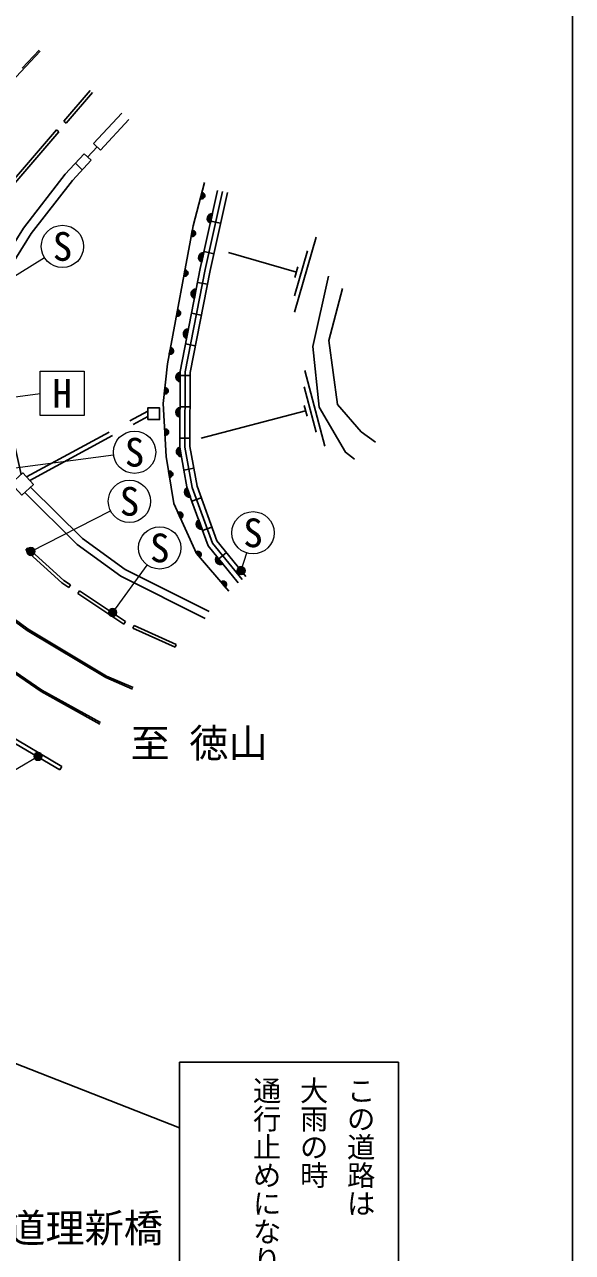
# Model space of a CAD drawing. Units: millimetres at full size, sheet at 1:1000; details may follow other scales. Extents: x 40000 to 680000, y 20000 to 380000.
# Drawn here: x 544064 to 579000, y 260805 to 339211 of the extents above; entities that cross this region are included whole.
import ezdxf
from ezdxf.enums import TextEntityAlignment as Align

# ---------------------------------------------------------------- set-up
doc = ezdxf.new("R2010")
doc.units = ezdxf.units.MM
doc.header["$LTSCALE"] = 1000
doc.linetypes.add('DASHED', pattern=[7.5, 6, -1.5])
for name, color, linetype, lineweight in [('M-BGD', 7, 'Continuous', 25), ('M-STR-HTXT', 7, 'Continuous', 13), ('M-STR-STRC', 7, 'Continuous', 25), ('M-TTL-BAND', 7, 'Continuous', 25)]:
    doc.layers.add(name, color=color, linetype=linetype, lineweight=lineweight)
doc.layers.add('M-BMK-HTXT', color=7, linetype='Continuous')
doc.styles.add('@ＭＳ ゴシック', font='')
doc.styles.add('ＭＳ ゴシック', font='')
doc.styles.get('@ＭＳ ゴシック').set_extended_font_data('@MS Gothic')
doc.styles.get('ＭＳ ゴシック').set_extended_font_data('MS Gothic')

msp = doc.modelspace()

# ---------------------------------------------------------------- hatches: boundary and pattern name
at = {"layer": 'M-BGD'}
for points in [[(555374, 328490, -0.4608), (555550, 328235, -0.4608), (555272, 328101)], [(556047, 327143), (555911, 326532, -0.84072)], [(554759, 326077, -0.4608), (554954, 325837, -0.4608), (554686, 325682)], [(555493, 324654), (555357, 324043, -0.84072)], [(554289, 323546, -0.4608), (554484, 323306, -0.4608), (554216, 323151)], [(555012, 322335), (554891, 321721, -0.84072)], [(553816, 320994, -0.4608), (554010, 320753, -0.4608), (553742, 320599)], [(554510, 319779), (554390, 319165, -0.84072)], [(553367, 318575, -0.4608), (553561, 318334, -0.4608), (553293, 318180)], [(553977, 317014), (553976, 316389, -0.84072)], [(553016, 316024, -0.4608), (553228, 315799, -0.4608), (552974, 315624)], [(553972, 314765), (553971, 314139, -0.84072)], [(552998, 313384, -0.4608), (553244, 313196, -0.4608), (553020, 312983)], [(553962, 312232), (554073, 311616, -0.84072)], [(553244, 310692, -0.4608), (553508, 310531, -0.4608), (553308, 310295)], [(554422, 309627), (554636, 309038, -0.84072)], [(553842, 308044, -0.4608), (554139, 307959, -0.4608), (554008, 307679)], [(555166, 307582), (555379, 306994, -0.84072)], [(554970, 305504, -0.4608), (555279, 305503, -0.4608), (555230, 305198)], [(556318, 305254), (556713, 304768, -0.84072)], [(556590, 303599, -0.4608), (556899, 303599, -0.4608), (556850, 303293)]]:
    msp.add_hatch(color=256, dxfattribs=at).paths.add_polyline_path(points)
at = {"layer": 'M-STR-STRC'}
for points in [[(544703, 305485, -1), (544229, 305644, -0.41421), (544545, 305802, -0.41421)], [(558097, 304458, -0.41421), (557988, 304122, -0.41421), (557652, 304230, -1)], [(549930, 301703, -0.41421), (549720, 301419, -0.41421), (549436, 301630, -1)], [(544679, 292543, -1), (545162, 292415, -0.41421), (544856, 292237, -0.41421)]]:
    msp.add_hatch(color=256, dxfattribs=at).paths.add_polyline_path(points)

# ---------------------------------------------------------------- linework, layer by layer
at = {"layer": 'M-BGD'}
for p, q in [((548235, 334998), (546571, 333052)), ((548387, 334868), (546723, 332922)), ((548462, 331606), (550267, 333561)), ((546090, 332489), (543027, 328909)), ((546090, 332489), (546242, 332359)), ((546571, 333052), (546723, 332922)), ((548903, 331199), (550708, 333154)), ((546242, 332359), (543179, 328779)), ((547860, 330954), (548301, 330547)), ((548081, 330750), (548682, 331402)), ((548462, 331606), (548903, 331199)), ((547304, 330351), (547744, 329944)), ((555374, 328490), (555272, 328101)), ((555911, 326532), (556047, 327143)), ((555941, 326665), (556564, 326527)), ((554759, 326077), (554686, 325682)), ((561285, 320837), (562664, 325643)), ((555357, 324043), (555493, 324654)), ((555506, 324713), (556129, 324574)), ((561398, 323406), (557069, 324648)), ((561272, 321881), (562100, 324765)), ((554289, 323546), (554216, 323151)), ((561301, 323070), (561494, 323742)), ((554891, 321721), (555012, 322335)), ((555093, 322748), (555719, 322625)), ((553816, 320994), (553742, 320599)), ((554708, 320786), (555334, 320663)), ((554390, 319165), (554510, 319779)), ((553367, 318575), (553293, 318180)), ((554323, 318823), (554949, 318700)), ((553976, 316389), (553977, 317014)), ((553976, 316795), (554615, 316794)), ((563203, 312286), (561931, 317122)), ((553016, 316024), (552974, 315624)), ((562658, 313177), (561895, 316078)), ((553971, 314139), (553972, 314765)), ((553972, 314795), (554610, 314794)), ((561987, 314551), (555318, 312798)), ((562076, 314213), (561898, 314890)), ((552998, 313384), (553020, 312983)), ((554073, 311616), (553962, 312232)), ((553968, 312795), (554606, 312794)), ((553244, 310692), (553308, 310295)), ((554228, 310761), (554856, 310874)), ((554636, 309038), (554422, 309627)), ((554731, 308777), (555331, 308995)), ((553842, 308044), (554008, 307679)), ((555379, 306994), (555166, 307582)), ((555415, 306897), (556015, 307115)), ((544279, 305793), (544145, 305645)), ((554970, 305504), (555230, 305198)), ((556713, 304768), (556318, 305254)), ((556448, 305094), (556943, 305496)), ((546988, 303438), (546877, 303272)), ((556590, 303599), (556850, 303293)), ((547568, 303050), (547456, 302884)), ((547456, 302884), (550393, 300918)), ((550393, 300918), (550506, 301087)), ((550962, 300662), (551044, 300845)), ((550962, 300662), (553657, 299450)), ((551044, 300845), (553739, 299633)), ((553657, 299450), (553739, 299633)), ((542794, 293687), (546303, 291620)), ((542927, 293912), (546435, 291844)), ((546303, 291620), (546435, 291844))]:
    msp.add_line(p, q, dxfattribs=at)
at = {"layer": 'M-BGD', "linetype": 'DASHED'}
for p, q in [((544181, 310328), (551918, 314533)), ((544392, 310101), (551918, 314192))]:
    msp.add_line(p, q, dxfattribs=at)
for points in [[(543325, 310003), (541067, 320245), (541769, 322644), (543988, 326211), (546657, 329650), (547860, 330954)], [(543835, 310478), (541686, 320224), (542322, 322396), (544481, 325868), (547115, 329262), (548301, 330547)], [(544078, 309338), (547427, 306002), (550210, 303985), (555627, 301266)], [(544444, 309679), (547752, 306384), (550470, 304413), (555852, 301713)]]:
    msp.add_lwpolyline(points, dxfattribs=at)
at = {"layer": 'M-BGD'}
for points in [[(557080, 303023), (555024, 305439), (553577, 308628), (553095, 311620), (552909, 315014), (553177, 317553), (554810, 326351), (555542, 329124)], [(557685, 303571), (555765, 305935), (554442, 309572), (553967, 312208), (553977, 317061), (555266, 323633), (556375, 328618)], [(557933, 303773), (556046, 306095), (554751, 309655), (554286, 312236), (554296, 317030), (555579, 323568), (556686, 328548)], [(558181, 303974), (556328, 306254), (555061, 309738), (554605, 312264), (554615, 316999), (555891, 323502), (556998, 328479)], [(563438, 323134), (562436, 318646), (562857, 314780), (564519, 311900), (565096, 311464)], [(566446, 312550), (565538, 313196), (564019, 314955), (563470, 319030), (564343, 322359)], [(544279, 305793), (546563, 303722), (546988, 303438)], [(544145, 305645), (546439, 303564), (546877, 303272)], [(547568, 303050), (550490, 301094), (550506, 301087)]]:
    msp.add_lwpolyline(points, dxfattribs=at)
for points in [[(551918, 313987), (552668, 313987), (552668, 314737), (551918, 314737)], [(543214, 309900), (543895, 309168), (544627, 309849), (543946, 310581)]]:
    msp.add_lwpolyline(points, close=True, dxfattribs=at)
for centre, radius, start, end in [((555354, 328287), 203, 246.25043, 84.17382), ((556032, 326826), 318, 87.35107, 247.5688), ((554754, 325874), 203, 250.52391, 88.4473), ((555479, 324337), 318, 87.35107, 247.5688), ((554284, 323343), 203, 250.52391, 88.4473), ((555005, 322018), 318, 88.79176, 249.0095), ((553810, 320790), 203, 250.52391, 88.4473), ((554503, 319462), 318, 88.79176, 249.0095), ((553361, 318371), 203, 250.52391, 88.4473), ((554031, 316701), 318, 99.77012, 259.98785), ((553026, 315820), 203, 255.0194, 92.94278), ((554026, 314452), 318, 99.77012, 259.98785), ((553041, 313185), 203, 264.16326, 102.08665), ((554072, 311934), 318, 110.11632, 270.33405), ((553308, 310498), 203, 270.20205, 108.12544), ((554580, 309351), 318, 119.87387, 280.0916), ((553954, 307875), 203, 285.4492, 123.37258), ((555324, 307307), 318, 119.87387, 280.0916), ((555124, 305371), 203, 301.42919, 139.35258), ((556558, 305045), 318, 138.99047, 299.2082), ((556744, 303467), 203, 301.42919, 139.35258)]:
    msp.add_arc(centre, radius, start, end, dxfattribs=at)
at = {"layer": 'M-STR-HTXT'}
for p, q in [((538061, 319870), (545329, 324336)), ((538340, 314772), (545059, 315662)), ((540078, 310473), (549736, 311727)), ((544466, 305565), (549550, 308154)), ((557875, 304344), (558227, 305469)), ((549683, 301667), (551888, 304701)), ((544920, 292479), (538972, 288960))]:
    msp.add_line(p, q, dxfattribs=at)
msp.add_lwpolyline([(545059, 317068), (547872, 317068), (547872, 314256), (545059, 314256)], close=True, dxfattribs=at)
for centre in [(546479, 325043), (551074, 311901), (550753, 308767), (558631, 306757), (552682, 305793)]:
    msp.add_circle(centre, 1350, dxfattribs=at)
at = {"layer": 'M-STR-STRC'}
for p, q in [((532992, 324669), (545067, 337517)), ((543903, 336425), (544994, 337586)), ((503024, 288754), (553945, 268762))]:
    msp.add_line(p, q, dxfattribs=at)
for points in [[(538514, 304717), (544233, 300512), (549244, 297516), (550944, 296782)], [(538588, 304787), (544288, 300596), (549290, 297606), (550984, 296874)], [(548905, 294634), (545166, 296701), (535150, 303591)], [(548857, 294547), (545113, 296616), (535459, 303257)]]:
    msp.add_lwpolyline(points, dxfattribs=at)
msp.add_lwpolyline([(553945, 272952), (567904, 272952), (567904, 248495), (553945, 248495)], close=True, dxfattribs=at)
for centre in [(544466, 305565), (557875, 304344), (549683, 301667), (544920, 292479)]:
    msp.add_circle(centre, 250, dxfattribs=at)
at = {"layer": 'M-TTL-BAND'}
msp.add_line((579000, 20000), (579000, 370000), dxfattribs=at)

# ---------------------------------------------------------------- texts
at = {"layer": 'M-BMK-HTXT', "style": 'ＭＳ ゴシック'}
msp.add_text('至 徳地', height=1833, rotation=42.935, dxfattribs=at).set_placement((541197, 337309), align=Align.BOTTOM_LEFT)
msp.add_text('至 徳山', height=1833, dxfattribs=at).set_placement((550821, 291862), align=Align.BOTTOM_LEFT)
at = {"layer": 'M-STR-HTXT', "style": 'ＭＳ ゴシック'}
for s, p in [('S', (546479, 325043)), ('H', (546466, 315662)), ('S', (551074, 311901)), ('S', (550753, 308767)), ('S', (558631, 306757)), ('S', (552682, 305793))]:
    msp.add_text(s, height=1833, dxfattribs=at).set_placement(p, align=Align.MIDDLE_CENTER)
msp.add_text('大道理新橋', height=1833, dxfattribs=at).set_placement((540389, 260896), align=Align.BOTTOM_LEFT)
at = {"layer": 'M-STR-STRC', "style": '@ＭＳ ゴシック'}
for s, p in [('通行止めになります', (559505, 272050)), ('大雨の時', (562505, 272050)), ('この道路は', (565505, 272050))]:
    msp.add_text(s, height=1320, rotation=270, dxfattribs=at).set_placement(p, align=Align.MIDDLE_LEFT)

doc.saveas('drawing.dxf')
